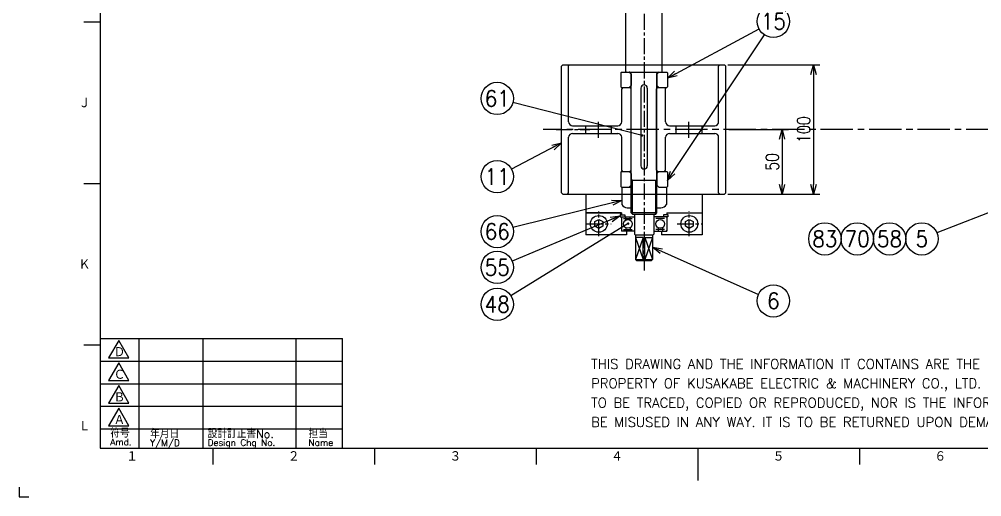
# Model space of a CAD drawing. Extents: x 0 to 2102, y 0 to 1485.
# Drawn here: x 0 to 744, y 0 to 369 of the extents above; entities that cross this region are included whole.
import ezdxf
from ezdxf.enums import TextEntityAlignment as Align

# ---------------------------------------------------------------- set-up
doc = ezdxf.new("R2010")
doc.units = 0
doc.header["$LTSCALE"] = 2.5
doc.linetypes.add('GEN7', pattern=[15, 10, -1.5, 2, -1.5])
doc.linetypes.add('GEN7A', pattern=[7.5, 5, -0.75, 1, -0.75])
doc.layers.get('0').update_dxf_attribs({"linetype": 'CONTINUOUS'})
doc.layers.get('DEFPOINTS').update_dxf_attribs({"linetype": 'CONTINUOUS'})
for name, color, linetype in [('2', 5, 'CONTINUOUS'), ('4', 3, 'CONTINUOUS'), ('5', 3, 'CONTINUOUS'), ('6', 52, 'CONTINUOUS'), ('7', 4, 'GEN7'), ('7A', 4, 'GEN7A'), ('RAHM2', 1, 'CONTINUOUS')]:
    doc.layers.add(name, color=color, linetype=linetype)
doc.styles.add('DIMENSION', font='monotxt.shx', dxfattribs={"bigfont": 'bigfont.shx'})
doc.styles.get("Standard").update_dxf_attribs({"font": 'romans.shx', "width": 0.8, "bigfont": 'extfont.shx'})
doc.dimstyles.new('GEN-ISO', dxfattribs={"dimscale": 2.5, "dimtxt": 4, "dimasz": 3, "dimexe": 2, "dimexo": 1, "dimgap": 1, "dimtad": 3, "dimdec": 3, "dimrnd": 0.01, "dimdsep": 46, "dimtxsty": 'Standard', "dimblk": 'OPEN30', "dimcen": 0, "dimclrt": 52, "dimadec": 3, "dimazin": 2, "dimtp": 0.1, "dimtm": 0.1, "dimtfac": 0.6, "dimtdec": 3, "dimtmove": 2, "dimatfit": 3, "dimldrblk": 'OPEN30', "dimfxl": 1, "dimarcsym": 0})

# ---------------------------------------------------------------- blocks, each defined once
blk = doc.blocks.new('1A1ｸﾐｽﾞ')
at = {"layer": 'RAHM2', "color": 5, "linetype": 'Continuous'}
for p, q in [((25, 579), (25, 15)), ((20, 147), (25, 147)), ((20, 97), (25, 97)), ((20, 47), (25, 47)), ((25, 15), (826, 15)), ((60, 10), (60, 15)), ((110, 10), (110, 15)), ((160, 10), (160, 15)), ((210, 5), (210, 15)), ((260, 10), (260, 15)), ((0, 3), (0, 0)), ((0, 0), (3, 0))]:
    blk.add_line(p, q, dxfattribs=at)
at = {"layer": 'RAHM2', "color": 7, "linetype": 'Continuous'}
for p, q in [((25, 49), (100, 49)), ((37, 49), (37, 15)), ((56.8, 49), (56.8, 15)), ((85.6, 49), (85.6, 15)), ((100, 15), (100, 49)), ((25, 42), (100, 42)), ((25, 35), (100, 35)), ((25, 28), (100, 28)), ((25, 21), (100, 21))]:
    blk.add_line(p, q, dxfattribs=at)
for points in [[(30.79, 48.41), (27.65, 42.97), (33.92, 42.97)], [(30.79, 41.41), (27.65, 35.97), (33.92, 35.97)], [(30.79, 34.41), (27.65, 28.97), (33.92, 28.97)], [(30.79, 27.41), (27.65, 21.97), (33.92, 21.97)]]:
    blk.add_lwpolyline(points, close=True, dxfattribs=at)
at = {"layer": '6', "color": 7}
for s, p in [('THIS DRAWING AND THE INFORMATION IT CONTAINS ARE THE', (176.89, 39.59)), ('PROPERTY OF KUSAKABE ELECTRIC & MACHINERY CO., LTD. IT IS NOT', (176.89, 33.59)), ('TO BE TRACED, COPIED OR REPRODUCED, NOR IS THE INFORMATION TO', (176.89, 27.59)), ('BE MISUSED IN ANY WAY. IT IS TO BE RETURNED UPON DEMAND.', (176.89, 21.59))]:
    blk.add_text(s, height=3, dxfattribs=at).set_placement(p)
at = {"layer": 'RAHM2', "color": 5, "linetype": 'Continuous'}
for s, p in [('Ｊ', (18.36, 120.24)), ('Ｋ', (18.36, 70.24)), ('Ｌ', (18.36, 20.24)), ('１', (33.1, 10.87)), ('２', (83.1, 10.87)), ('３', (133.1, 10.87)), ('４', (183.1, 10.87)), ('５', (233.1, 10.87)), ('６', (283.1, 10.87))]:
    blk.add_text(s, height=3.31, dxfattribs=at).set_placement(p)
at = {"layer": 'RAHM2', "color": 7, "linetype": 'Continuous'}
for s, height, p in [('Ｄ', 3.2, (29.23, 43.2)), ('Ｃ', 3.2, (29.23, 36.2)), ('Ｂ', 3.2, (29.23, 29.2)), ('Ａ', 3.2, (29.23, 22.2)), ('符号', 2.5, (28.17, 18.37)), ('年月日', 2.5, (40.49, 18.14)), ('設計訂正書No.', 2.5, (58.29, 18.18)), ('担当', 2.5, (89.5, 18.18)), ('Amd.', 2, (28.17, 15.93)), ('Y/M/D', 2, (40.49, 15.7)), ('Design Chg No.', 2, (58.29, 15.75)), ('Name', 2, (89.5, 15.75))]:
    blk.add_text(s, height=height, dxfattribs=at).set_placement(p)
at = {"layer": 'RAHM2', "color": 5, "linetype": 'Continuous', "width": 0.7}
for tag, p in [('HEADER3', (35, 566.01)), ('HEADER4', (54.75, 566)), ('HEADER15', (74.49, 566)), ('HEADER16', (94.43, 566))]:
    blk.add_attdef(tag, text='', height=6, dxfattribs=at).set_placement(p, align=Align.MIDDLE)
at = {"layer": 'RAHM2', "color": 7, "linetype": 'Continuous'}
blk.add_attdef('HEADER5', text='', height=2.5, dxfattribs=at).set_placement((63.69, 559.1), align=Align.BOTTOM_RIGHT)
for tag, height, width, p in [('HEADER1', 5, 0.9, (775.12, 45.15)), ('HEADER7', 5, 0.8, (590.38, 40.8)), ('GEN-TITLE-SCA', 4, 0.85, (677.79, 40.85)), ('HEADER2', 6, 0.9, (774.89, 36.68)), ('HEADER20', 3.2, 0.63, (46.91, 31.38)), ('HEADER17', 3.33, 0.8, (71.4, 31.2)), ('HEADER18', 3.5, 0.8, (92.57, 31.22)), ('HEADER11', 3.2, 0.63, (46.91, 24.38)), ('HEADER9', 3.33, 0.8, (71.4, 24.2)), ('HEADER10', 3.5, 0.8, (92.57, 24.22)), ('HEADER14', 3.31, 0.8, (542.54, 17.82))]:
    blk.add_attdef(tag, text='', height=height, dxfattribs=dict(at, width=width)).set_placement(p, align=Align.MIDDLE)
for tag, p in [('HEADER22', (648.45, 41.09)), ('HEADER21', (663.07, 41.09))]:
    blk.add_attdef(tag, text='', height=4, dxfattribs=at).set_placement(p, align=Align.MIDDLE)
at = {"layer": 'RAHM2', "color": 7, "linetype": 'Continuous', "width": 0.7}
blk.add_attdef('GEN-TITLE-DAT', text='', height=3.5, dxfattribs=at).set_placement((699.64, 39.1), align=Align.CENTER)
at = {"layer": 'RAHM2', "color": 5, "linetype": 'Continuous'}
blk.add_attdef('HEADER6', text='', height=5.8, dxfattribs=at).set_placement((623.09, 17.7), align=Align.BOTTOM_RIGHT)
at = {"layer": 'RAHM2', "color": 5, "linetype": 'Continuous', "style": 'DIMENSION', "width": 1.2}
for tag, p in [('HEADER13', (629.56, 16.75)), ('HEADER12', (663.26, 16.72)), ('GEN-TITLE-DWG', (732.79, 16.74))]:
    blk.add_attdef(tag, text='', height=7.02, dxfattribs=at).set_placement(p, align=Align.BOTTOM_LEFT)
at = {"layer": 'RAHM2', "color": 5, "linetype": 'Continuous', "style": 'DIMENSION'}
blk.add_attdef('HEADER8', text='', height=7.02, dxfattribs=at).set_placement((824.64, 16.71), align=Align.BOTTOM_RIGHT)
blk = doc.blocks.new('A$C0BE90CC2')
at = {"layer": '2'}
for p, q in [((4.25, 99), (5.25, 100)), ((4.25, 1), (4.25, 99)), ((5.25, 100), (67.75, 100)), ((8.75, 100), (9.75, 99)), ((9.75, 56), (9.75, 99)), ((67.75, 100), (130.25, 100)), ((126.75, 100), (125.75, 99)), ((125.75, 56), (125.75, 99)), ((130.25, 100), (131.25, 99)), ((131.25, 1), (131.25, 99)), ((51.75, 82.5), (50.75, 81.5)), ((51.75, 82.5), (57.07, 82.5)), ((57.07, 82.5), (58.07, 81.5)), ((78.75, 82.5), (77.75, 81.5)), ((78.75, 82.5), (83.75, 82.5)), ((83.75, 82.5), (84.75, 81.5)), ((50.75, 56), (50.75, 81.5)), ((58.07, 18.5), (58.07, 81.5)), ((77.75, 18.5), (77.75, 81.5)), ((84.75, 56), (84.75, 81.5)), ((12.75, 53), (47.75, 53)), ((22.75, 53), (22.75, 47)), ((42.75, 53), (42.75, 47)), ((87.75, 53), (122.75, 53)), ((92.75, 53), (92.75, 47)), ((112.75, 53), (112.75, 47)), ((12.75, 47), (47.75, 47)), ((87.75, 47), (122.75, 47)), ((9.75, 1), (9.75, 44)), ((50.75, 18.5), (50.75, 44)), ((84.75, 18.5), (84.75, 44)), ((125.75, 1), (125.75, 44)), ((51.75, 17.5), (50.75, 18.5)), ((51.75, 17.5), (57.07, 17.5)), ((57.07, 17.5), (58.07, 18.5)), ((78.75, 17.5), (77.75, 18.5)), ((78.75, 17.5), (83.75, 17.5)), ((83.75, 17.5), (84.75, 18.5)), ((4.25, 1), (5.25, 0)), ((8.75, 0), (9.75, 1)), ((126.75, 0), (125.75, 1)), ((131.25, 1), (130.25, 0)), ((5.25, 0), (67.75, 0)), ((67.75, 0), (130.25, 0))]:
    blk.add_line(p, q, dxfattribs=at)
for centre, start, end in [((12.75, 56), 180, 270), ((47.75, 56), 270, 0), ((87.75, 56), 180, 270), ((122.75, 56), 270, 0), ((12.75, 44), 90, 180), ((47.75, 44), 0, 90), ((87.75, 44), 90, 180), ((122.75, 44), 360, 90)]:
    blk.add_arc(centre, 3, start, end, dxfattribs=at)
at = {"layer": '7A'}
for p, q in [((32.75, 43.61), (32.75, 56.39)), ((102.75, 43.61), (102.75, 56.39)), ((0, 50), (26.14, 50))]:
    blk.add_line(p, q, dxfattribs=at)
blk = doc.blocks.new('A$C2D4D2DA5')
at = {"layer": '2'}
for p, q in [((0.5, 36), (0, 35.5)), ((0.5, 36), (0, 35.5)), ((0, 35.5), (0, 29.5)), ((11.5, 36), (0.5, 36)), ((12, 35.5), (11.5, 36)), ((12, 35.5), (12, 29.5)), ((1.5, 28), (0, 29.5)), ((10.5, 28), (1.5, 28)), ((12, 29.5), (10.5, 28)), ((1.5, 8), (0, 6.5)), ((10.5, 8), (1.5, 8)), ((12, 6.5), (10.5, 8)), ((0, 6.5), (0, 0.5)), ((0.5, 0), (0, 0.5)), ((0.5, 0), (0, 0.5)), ((12, 0.5), (11.5, 0)), ((12, 6.5), (12, 0.5)), ((11.5, 0), (0.5, 0))]:
    blk.add_line(p, q, dxfattribs=at)
blk = doc.blocks.new('GENBALLOON1')
blk.add_circle((0, 0), 5)
at = {"flags": 1}
blk.add_attdef('GEN_PARENT', text='', height=2.5, dxfattribs=at).set_placement((0, 0), align=Align.MIDDLE)
blk.add_attdef('REF_NO', text='', height=3.5).set_placement((0, 0), align=Align.MIDDLE)
at = {"color": 7, "flags": 1}
for tag, p in [('5GENINF', (6.43, 0.96)), ('6GENINF', (6.43, 0.63)), ('7GENINF', (6.43, 0.3)), ('8GENINF', (6.43, -0.04)), ('9GENINF', (6.43, -0.37)), ('3GENINF', (6.43, -2.34)), ('4GENINF', (6.43, -2.67)), ('10GENINF', (6.43, -0.7)), ('11GENINF', (6.43, -1)), ('12GENINF', (6.43, -1.34)), ('13GENINF', (6.43, -1.67)), ('14GENINF', (6.43, -2)), ('15GENINF', (6.43, -3)), ('20GENINF', (6.43, -4.7)), ('21GENINF', (6.43, -5.04)), ('22GENINF', (6.43, -5.37)), ('16GENINF', (6.43, -3.34)), ('17GENINF', (6.43, -3.7)), ('18GENINF', (6.43, -4.04)), ('19GENINF', (6.43, -4.37))]:
    blk.add_attdef(tag, p, '', height=0.2, dxfattribs=at)
blk = doc.blocks.new('_Open30')
at = {"color": 0, "linetype": 'ByBlock', "lineweight": -2}
for p, q in [((-1, 0.268), (0, 0)), ((0, 0), (-1, -0.268)), ((0, 0), (-1, 0))]:
    blk.add_line(p, q, dxfattribs=at)
blk = doc.blocks.new('*D94')
at = {"layer": '5', "color": 0, "lineweight": -2, "transparency": 16777216}
for p, q in [((548.92, 284.1), (594.92, 284.1)), ((589.92, 276.6), (589.92, 241.6)), ((547.92, 234.1), (594.92, 234.1))]:
    blk.add_line(p, q, dxfattribs=at)
at = {"layer": 'DEFPOINTS', "color": 0, "transparency": 16777216}
for p in [(546.42, 284.1), (545.42, 234.1), (589.92, 234.1)]:
    blk.add_point(p, dxfattribs=at)
at = {"layer": '5', "color": 0, "lineweight": -2, "transparency": 16777216, "xscale": 7.5, "yscale": 7.5, "zscale": 7.5}
for p, rotation in [((589.92, 284.1), 90), ((589.92, 234.1), 270)]:
    blk.add_blockref('_Open30', p, dxfattribs=dict(at, rotation=rotation))
at = {"layer": '5', "color": 52, "transparency": 16777216, "insert": (582.42, 259.1), "char_height": 10, "attachment_point": 5, "rotation": 90}
blk.add_mtext('50', dxfattribs=at)
blk = doc.blocks.new('*D95')
at = {"layer": '5', "color": 0, "lineweight": -2, "transparency": 16777216}
for p, q in [((547.92, 334.1), (619.24, 334.1)), ((614.24, 326.6), (614.24, 241.6)), ((547.92, 234.1), (619.24, 234.1))]:
    blk.add_line(p, q, dxfattribs=at)
at = {"layer": 'DEFPOINTS', "color": 0, "transparency": 16777216}
for p in [(545.42, 334.1), (545.42, 234.1), (614.24, 234.1)]:
    blk.add_point(p, dxfattribs=at)
at = {"layer": '5', "color": 0, "lineweight": -2, "transparency": 16777216, "xscale": 7.5, "yscale": 7.5, "zscale": 7.5}
for p, rotation in [((614.24, 334.1), 90), ((614.24, 234.1), 270)]:
    blk.add_blockref('_Open30', p, dxfattribs=dict(at, rotation=rotation))
at = {"layer": '5', "color": 52, "transparency": 16777216, "insert": (606.74, 284.1), "char_height": 10, "attachment_point": 5, "rotation": 90}
blk.add_mtext('100', dxfattribs=at)

msp = doc.modelspace()

# ---------------------------------------------------------------- linework, layer by layer
for p, q in [((445.2105, 212.8538), (448.2416, 214.6038)), ((445.2105, 209.3538), (445.2105, 212.8538)), ((448.2416, 207.6038), (445.2105, 209.3538)), ((448.2416, 214.6038), (451.2727, 212.8538)), ((451.2727, 209.3538), (448.2416, 207.6038)), ((451.2727, 212.8538), (451.2727, 209.3538)), ((515.2105, 212.8538), (518.2416, 214.6038)), ((515.2105, 209.3538), (515.2105, 212.8538)), ((518.2416, 207.6038), (515.2105, 209.3538)), ((518.2416, 214.6038), (521.2727, 212.8538)), ((521.2727, 209.3538), (518.2416, 207.6038)), ((521.2727, 212.8538), (521.2727, 209.3538))]:
    msp.add_line(p, q)
at = {"layer": '2'}
for p, q in [((469.2416, 329.1038), (469.2416, 426.1038)), ((497.2416, 329.1038), (497.2416, 426.1038)), ((469.2416, 329.1038), (469.7416, 328.6038)), ((469.7416, 328.6038), (496.7416, 328.6038)), ((472.2416, 328.6038), (471.7416, 328.6038)), ((473.2416, 219.6038), (473.2416, 327.6038)), ((493.2416, 219.6038), (493.2416, 327.6038)), ((494.2416, 328.6038), (494.7416, 328.6038)), ((497.2416, 329.1038), (496.7416, 328.6038)), ((497.2416, 329.1038), (496.7416, 328.6038)), ((480.7416, 316.1038), (480.7416, 256.1038)), ((485.7416, 316.1038), (485.7416, 256.1038)), ((465.9416, 239.6038), (473.2416, 239.6038)), ((465.9416, 239.6038), (465.9416, 226.1038)), ((493.2416, 244.6038), (473.2416, 244.6038)), ((500.5416, 239.6038), (500.5416, 226.1038)), ((438.2416, 234.1038), (438.2416, 202.6038)), ((528.2416, 234.1038), (528.2416, 202.6038)), ((470.2666, 223.6038), (473.2416, 223.6038)), ((493.2416, 223.6038), (496.2166, 223.6038)), ((465.7416, 219.6038), (438.2416, 219.6038)), ((438.2416, 219.6038), (465.7416, 219.6038)), ((465.7416, 218.3538), (464.7416, 218.3538)), ((464.7416, 218.3538), (464.7416, 216.6038)), ((464.7416, 218.1038), (468.2416, 218.1038)), ((464.7416, 216.6038), (475.7416, 216.6038)), ((465.7416, 219.6038), (465.7416, 218.3538)), ((465.7416, 216.6038), (465.7416, 205.6038)), ((466.3416, 216.6038), (475.1416, 216.6038)), ((468.2416, 218.1038), (468.2416, 216.6038)), ((469.0416, 214.0483), (469.0416, 216.6038)), ((472.4416, 214.0483), (472.4416, 216.6038)), ((493.2416, 219.6038), (473.2416, 219.6038)), ((473.2416, 219.6038), (474.2416, 218.6038)), ((474.2416, 218.6038), (492.2416, 218.6038)), ((475.7416, 218.1038), (475.7416, 203.1038)), ((490.7416, 218.1038), (490.7416, 203.1038)), ((501.7416, 216.6038), (490.7416, 216.6038)), ((500.1416, 216.6038), (491.3416, 216.6038)), ((492.2416, 218.6038), (493.2416, 219.6038)), ((501.7416, 218.1038), (498.2416, 218.1038)), ((498.2416, 218.1038), (498.2416, 216.6038)), ((500.7416, 219.6038), (528.2416, 219.6038)), ((500.7416, 219.6038), (500.7416, 218.3538)), ((500.7416, 218.3538), (501.7416, 218.3538)), ((500.7416, 216.6038), (500.7416, 205.6038)), ((501.7416, 218.3538), (501.7416, 216.6038)), ((467.3416, 215.3038), (474.1416, 215.3038)), ((499.1416, 215.3038), (492.3416, 215.3038)), ((469.7416, 202.6038), (438.2416, 202.6038)), ((475.7416, 205.6038), (465.7416, 205.6038)), ((467.3416, 206.9038), (474.1416, 206.9038)), ((469.0416, 208.1593), (469.0416, 205.6038)), ((469.7416, 205.6038), (469.7416, 202.6038)), ((472.4416, 208.1594), (472.4416, 205.6038)), ((475.7416, 203.1038), (476.2416, 202.6038)), ((476.2416, 202.6038), (490.2416, 202.6038)), ((476.7416, 202.6038), (476.7416, 183.6038)), ((489.7416, 202.6038), (489.7416, 183.6038)), ((490.2416, 202.6038), (490.7416, 203.1038)), ((490.7416, 205.6038), (500.7416, 205.6038)), ((499.1416, 206.9038), (492.3416, 206.9038)), ((494.0416, 208.1594), (494.0416, 205.6038)), ((496.7416, 205.6038), (496.7416, 202.6038)), ((528.2416, 202.6038), (496.7416, 202.6038)), ((497.4416, 208.1593), (497.4416, 205.6038)), ((482.6429, 200.6038), (476.7416, 200.6038)), ((482.6429, 183.6038), (482.6429, 200.6038)), ((483.8403, 183.6038), (483.8403, 200.6038)), ((483.8403, 200.6038), (489.7416, 200.6038)), ((476.7416, 183.6038), (489.7416, 183.6038)), ((476.7416, 183.6038), (477.7416, 182.6038)), ((488.7416, 182.6038), (477.7416, 182.6038)), ((488.7416, 182.6038), (489.7416, 183.6038))]:
    msp.add_line(p, q, dxfattribs=at)
for centre, radius in [((448.2416, 211.1038), 6.5), ((518.2416, 211.1038), 6.5), ((470.7416, 211.1038), 3.4), ((495.7416, 211.1038), 3.4)]:
    msp.add_circle(centre, radius, dxfattribs=at)
for centre, radius, start, end in [((472.2416, 327.6038), 1, 0, 90), ((494.2416, 327.6038), 1, 90, 180), ((494.2416, 327.6038), 1, 90, 180), ((483.2416, 316.1038), 2.5, 0, 180), ((483.2416, 256.1038), 2.5, 180, 0), ((470.2666, 228.595), 4.9911, 209.9411117, 270), ((496.2166, 228.595), 4.9911, 270, 330.0586767), ((475.2416, 218.1038), 0.5, 0, 90), ((491.2416, 218.1038), 0.5, 90, 180), ((500.1416, 216.0038), 0.6, 359.9999813, 90.0000198), ((466.3416, 206.2038), 0.6, 180.0000187, 270), ((491.3416, 206.2038), 0.6, 180.0000011, 270), ((500.1416, 206.2038), 0.6, 270, 359.9999813)]:
    msp.add_arc(centre, radius, start, end, dxfattribs=at)
at = {"layer": '4'}
for p, q in [((474.2416, 244.6038), (473.2416, 245.6038)), ((474.2416, 218.6038), (474.2416, 244.6038)), ((492.2416, 244.6038), (493.2416, 245.6038)), ((492.2416, 218.6038), (492.2416, 244.6038)), ((476.7416, 200.6038), (482.6429, 183.6038)), ((482.6429, 200.6038), (476.7416, 183.6038)), ((483.8403, 200.6038), (489.7416, 183.6038)), ((489.7416, 200.6038), (483.8403, 183.6038))]:
    msp.add_line(p, q, dxfattribs=at)
at = {"layer": '7'}
msp.add_line((1957.2597, 284.1038), (405.1245, 284.1038), dxfattribs=at)
at = {"layer": '7A'}
for p, q in [((483.2416, 654.9288), (483.2416, 175.0903)), ((448.2416, 201.6038), (448.2416, 220.6038)), ((518.2416, 201.6038), (518.2416, 220.6038)), ((438.7416, 211.1038), (457.7416, 211.1038)), ((508.7416, 211.1038), (527.7416, 211.1038))]:
    msp.add_line(p, q, dxfattribs=at)

# ---------------------------------------------------------------- block references
at = {"layer": '2', "xscale": 2.5, "yscale": 2.5, "zscale": 2.5}
msp.add_blockref('1A1ｸﾐｽﾞ', (0, 0), dxfattribs=at)
at = {"layer": '2'}
msp.add_blockref('A$C0BE90CC2', (415.1692, 234.1038), dxfattribs=at)
at = {"layer": '2', "rotation": 90}
for p in [(501.2416, 316.6038), (501.2416, 239.6038)]:
    msp.add_blockref('A$C2D4D2DA5', p, dxfattribs=at)
at = {"layer": '5'}
ref = msp.add_blockref('GENBALLOON1', (583.2671, 367.8458), dxfattribs=dict(at, xscale=2.5, yscale=2.5, zscale=2.5))
ref.add_attrib('REF_NO', '15', dxfattribs={"color": 7, "height": 12.5, "width": 0.9}).set_placement((583.2671, 367.8458), align=Align.MIDDLE_CENTER)
ref = msp.add_blockref('GENBALLOON1', (369.6795, 308.1635), dxfattribs=dict(at, xscale=2.5, yscale=2.5, zscale=2.5))
ref.add_attrib('REF_NO', '61', dxfattribs={"color": 7, "height": 12.5, "width": 0.9}).set_placement((369.6795, 308.1635), align=Align.MIDDLE_CENTER)
ref = msp.add_blockref('GENBALLOON1', (369.6795, 247.7011), dxfattribs=dict(at, xscale=2.5, yscale=2.5, zscale=2.5))
ref.add_attrib('REF_NO', '11', dxfattribs={"color": 7, "height": 12.5, "width": 0.9}).set_placement((369.6795, 247.7011), align=Align.MIDDLE_CENTER)
ref = msp.add_blockref('GENBALLOON1', (369.6795, 205.1989), dxfattribs=dict(at, xscale=2.5, yscale=2.5, zscale=2.5))
ref.add_attrib('REF_NO', '66', dxfattribs={"color": 7, "height": 12.5, "width": 0.9}).set_placement((369.6795, 205.1989), align=Align.MIDDLE_CENTER)
ref = msp.add_blockref('GENBALLOON1', (623.0753, 199.5359), dxfattribs=dict(at, xscale=2.5, yscale=2.5, zscale=2.5))
ref.add_attrib('REF_NO', '83', dxfattribs={"color": 7, "height": 12.5, "width": 0.9}).set_placement((623.0753, 199.5359), align=Align.MIDDLE_CENTER)
ref = msp.add_blockref('GENBALLOON1', (648.0753, 199.5359), dxfattribs=dict(at, xscale=2.5, yscale=2.5, zscale=2.5))
ref.add_attrib('REF_NO', '70', dxfattribs={"color": 7, "height": 12.5, "width": 0.9}).set_placement((648.0753, 199.5359), align=Align.MIDDLE_CENTER)
ref = msp.add_blockref('GENBALLOON1', (673.0753, 199.5359), dxfattribs=dict(at, xscale=2.5, yscale=2.5, zscale=2.5))
ref.add_attrib('REF_NO', '58', dxfattribs={"color": 7, "height": 12.5, "width": 0.9}).set_placement((673.0753, 199.5359), align=Align.MIDDLE_CENTER)
ref = msp.add_blockref('GENBALLOON1', (698.0753, 199.5359), dxfattribs=dict(at, xscale=2.5, yscale=2.5, zscale=2.5))
ref.add_attrib('REF_NO', '5', dxfattribs={"color": 7, "height": 12.5, "width": 0.9}).set_placement((698.0753, 199.5359), align=Align.MIDDLE_CENTER)
ref = msp.add_blockref('GENBALLOON1', (369.6795, 177.4936), dxfattribs=dict(at, xscale=2.5, yscale=2.5, zscale=2.5))
ref.add_attrib('REF_NO', '55', dxfattribs={"color": 7, "height": 12.5, "width": 0.9}).set_placement((369.6795, 177.4936), align=Align.MIDDLE_CENTER)
ref = msp.add_blockref('GENBALLOON1', (583.2671, 151.5502), dxfattribs=dict(at, xscale=2.5, yscale=2.5, zscale=2.5))
ref.add_attrib('REF_NO', '6', dxfattribs={"color": 7, "height": 12.5, "width": 0.9}).set_placement((583.2671, 151.5502), align=Align.MIDDLE_CENTER)
ref = msp.add_blockref('GENBALLOON1', (369.6795, 148.8802), dxfattribs=dict(at, xscale=2.5, yscale=2.5, zscale=2.5))
ref.add_attrib('REF_NO', '48', dxfattribs={"color": 7, "height": 12.5, "width": 0.9}).set_placement((369.6795, 148.8802), align=Align.MIDDLE_CENTER)

# ---------------------------------------------------------------- dimensions: what is measured, and where the dimension line sits
for base, p1, picture, middle in [((614.2365, 234.1038), (545.4241, 334.1038), '*D95', (606.7365, 284.1038)), ((589.9181, 234.1038), (546.4241, 284.1038), '*D94', (582.4181, 259.1038))]:
    dim = msp.add_linear_dim(base=base, p1=p1, p2=(545.4241, 234.1038), angle=90, dimstyle='GEN-ISO', dxfattribs=at)
    dim.commit()
    dim.dimension.update_dxf_attribs({"geometry": picture, "text_midpoint": middle})

# ---------------------------------------------------------------- leaders
for points in [[(501.2416, 323.9489), (572.246, 361.9477)], [(501.2416, 244.6233), (576.3405, 357.4403)], [(914.497, 284.7042), (709.707, 204.1133)], [(419.4241, 273.7445), (380.7536, 253.4988)], [(465.9416, 229.2855), (381.8056, 208.2331)], [(464.7416, 217.3509), (381.2072, 182.3269)], [(489.7416, 193.0091), (571.8395, 156.6159)]]:
    msp.add_leader(points, dimstyle='GEN-ISO', dxfattribs=at)
for points in [[(481.7839, 279.5776), (381.7919, 305.0749)], [(470.9677, 211.3336), (380.3195, 155.4408)]]:
    msp.add_leader(points, dimstyle='GEN-ISO', override={"dimldrblk": 'DotSmall'}, dxfattribs=at)

doc.saveas('drawing.dxf')
